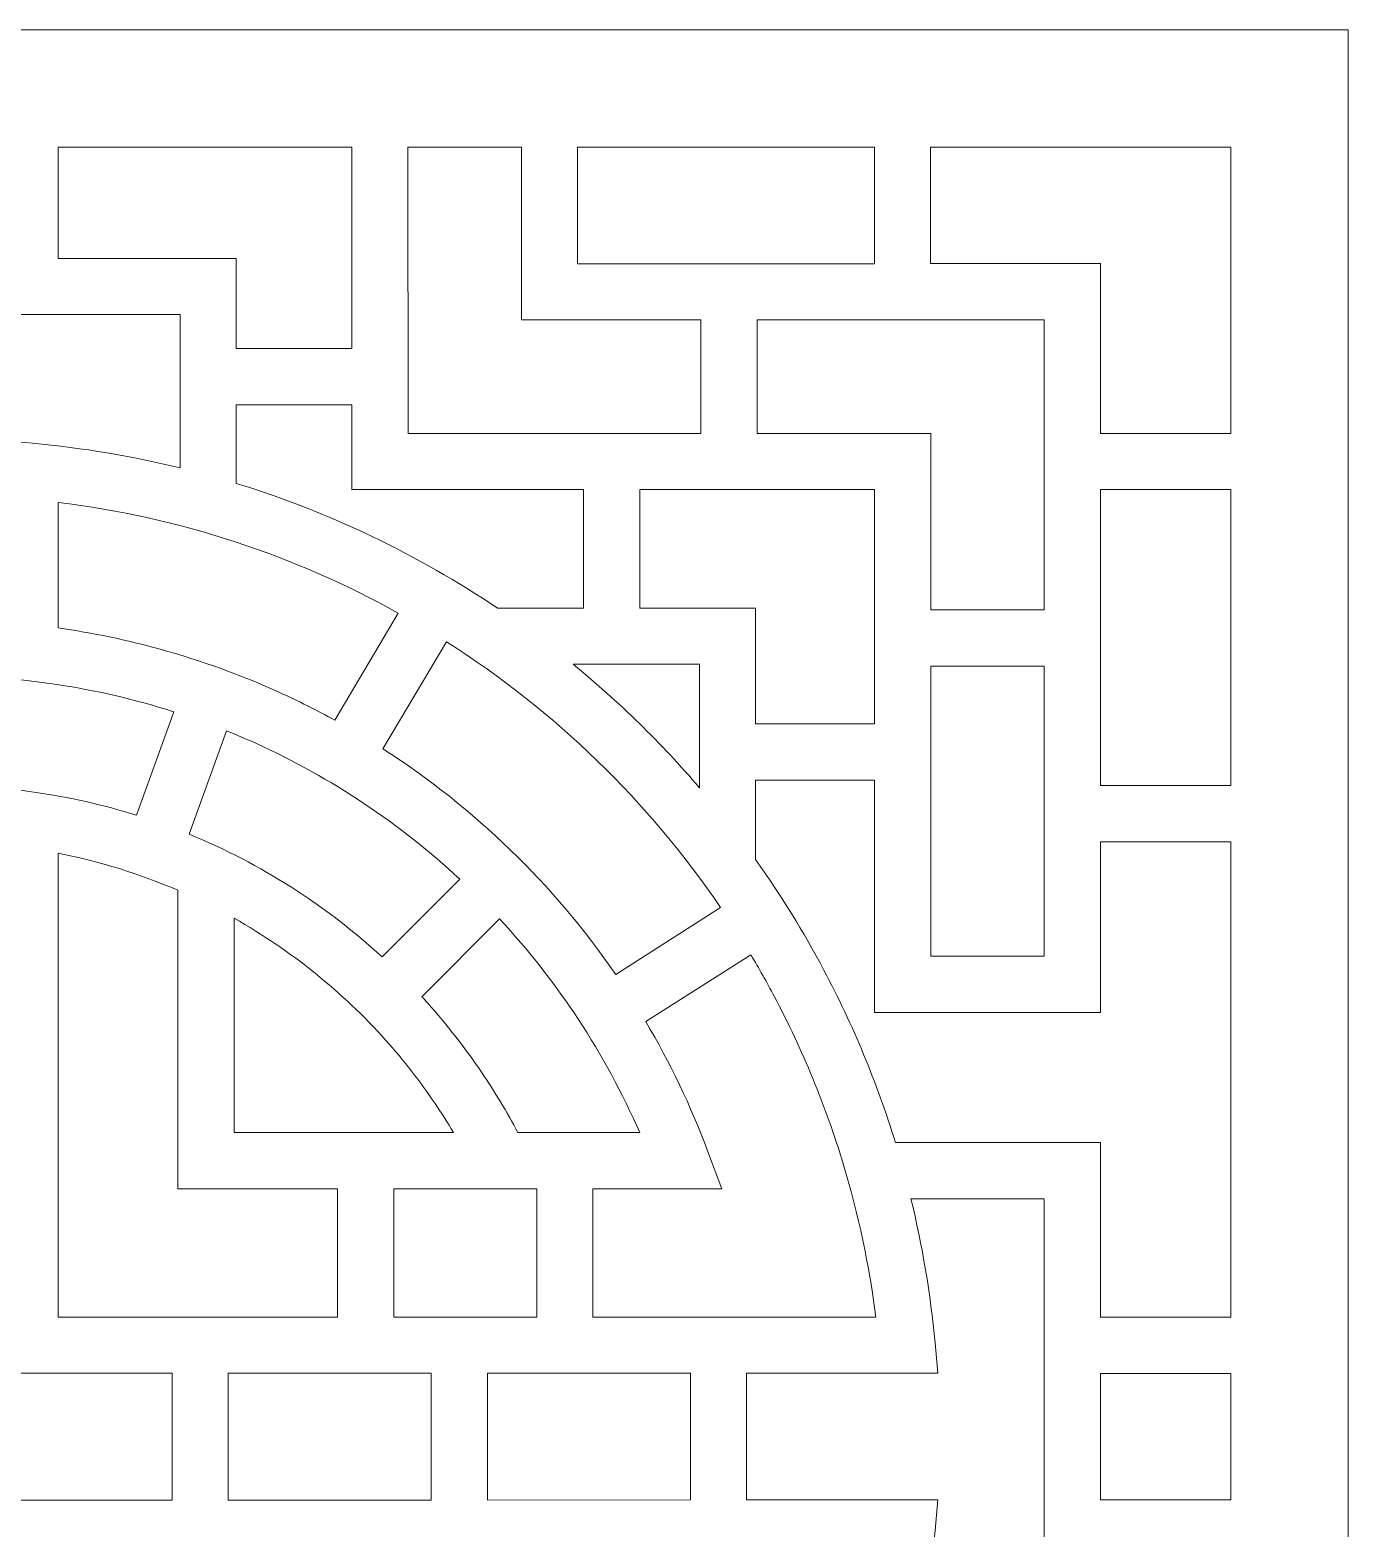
# Model space of a CAD drawing. Header units: centimetres. Extents: x -27.5 to -14.8, y 3.4 to 9.5.
# Drawn here: x -17.688 to -14.834, y 6.257 to 9.5 of the extents above; entities that cross this region are included whole.
import ezdxf

# ---------------------------------------------------------------- set-up
doc = ezdxf.new("R2010")
doc.units = ezdxf.units.CM
doc.header["$MEASUREMENT"] = 0
doc.layers.add('layer 1', color=7, linetype='Continuous')

msp = doc.modelspace()

# ---------------------------------------------------------------- linework, layer by layer
at = {"layer": 'layer 1', "color": 7, "lineweight": 9}
for points, knots in [([(-20.92386, 9.5), (-20.92386, 9.5), (-14.83437, 9.5), (-14.83437, 9.5), (-14.83437, 9.5), (-14.83437, 9.5), (-14.83437, 3.41051), (-14.83437, 3.41051), (-14.83437, 3.41051), (-14.83437, 3.41051), (-20.92386, 3.41051), (-20.92386, 3.41051), (-20.92386, 3.41051), (-20.92386, 3.41051), (-20.92386, 9.5), (-20.92386, 9.5)], [0, 0, 0, 0, 0.2, 0.2, 0.2, 0.2, 0.4, 0.4, 0.4, 0.4, 0.6, 0.6, 0.6, 0.6, 1, 1, 1, 1]), ([(-17.62719, 9.24627), (-17.62719, 9.24627), (-17.62719, 9.00568), (-17.62719, 9.00568), (-17.62719, 9.00568), (-17.62719, 9.00568), (-17.3021, 9.00568), (-17.3021, 9.00568), (-17.3021, 9.00568), (-17.3021, 9.00568), (-17.24144, 9.00568), (-17.24144, 9.00568), (-17.24144, 9.00568), (-17.24144, 9.00568), (-17.24144, 8.94478), (-17.24144, 8.94478), (-17.24144, 8.94478), (-17.24144, 8.94478), (-17.24144, 8.81064), (-17.24144, 8.81064), (-17.24144, 8.81064), (-17.24144, 8.81064), (-16.99138, 8.81064), (-16.99138, 8.81064), (-16.99138, 8.81064), (-16.99138, 8.81064), (-16.99138, 8.93348), (-16.99138, 8.93348), (-16.99138, 8.93348), (-16.99138, 8.93348), (-16.99114, 8.93348), (-16.99114, 8.93348), (-16.99114, 8.93348), (-16.99114, 8.93348), (-16.99114, 9.24627), (-16.99114, 9.24627), (-16.99114, 9.24627), (-16.99114, 9.24627), (-17.62719, 9.24627), (-17.62719, 9.24627)], [0, 0, 0, 0, 0.0909091, 0.0909091, 0.0909091, 0.0909091, 0.1818182, 0.1818182, 0.1818182, 0.1818182, 0.2727273, 0.2727273, 0.2727273, 0.2727273, 0.3636364, 0.3636364, 0.3636364, 0.3636364, 0.4545455, 0.4545455, 0.4545455, 0.4545455, 0.5454545, 0.5454545, 0.5454545, 0.5454545, 0.6363636, 0.6363636, 0.6363636, 0.6363636, 0.7272727, 0.7272727, 0.7272727, 0.7272727, 0.8181818, 0.8181818, 0.8181818, 0.8181818, 1, 1, 1, 1]), ([(-16.86982, 9.24627), (-16.86982, 9.24627), (-16.86982, 8.93348), (-16.86982, 8.93348), (-16.86982, 8.93348), (-16.86982, 8.93348), (-16.86959, 8.93348), (-16.86959, 8.93348), (-16.86959, 8.93348), (-16.86959, 8.93348), (-16.86959, 8.62689), (-16.86959, 8.62689), (-16.86959, 8.62689), (-16.86959, 8.62689), (-16.56299, 8.62689), (-16.56299, 8.62689), (-16.56299, 8.62689), (-16.56299, 8.62689), (-16.56299, 8.62665), (-16.56299, 8.62665), (-16.56299, 8.62665), (-16.56299, 8.62665), (-16.23541, 8.62665), (-16.23541, 8.62665), (-16.23541, 8.62665), (-16.23541, 8.62665), (-16.23541, 8.87283), (-16.23541, 8.87283), (-16.23541, 8.87283), (-16.23541, 8.87283), (-16.56299, 8.87283), (-16.56299, 8.87283), (-16.56299, 8.87283), (-16.56299, 8.87283), (-16.62365, 8.87283), (-16.62365, 8.87283), (-16.62365, 8.87283), (-16.62365, 8.87283), (-16.62365, 8.93348), (-16.62365, 8.93348), (-16.62365, 8.93348), (-16.62365, 8.93348), (-16.62365, 9.24627), (-16.62365, 9.24627), (-16.62365, 9.24627), (-16.62365, 9.24627), (-16.86982, 9.24627), (-16.86982, 9.24627)], [0, 0, 0, 0, 0.0769231, 0.0769231, 0.0769231, 0.0769231, 0.1538462, 0.1538462, 0.1538462, 0.1538462, 0.2307692, 0.2307692, 0.2307692, 0.2307692, 0.3076923, 0.3076923, 0.3076923, 0.3076923, 0.3846154, 0.3846154, 0.3846154, 0.3846154, 0.4615385, 0.4615385, 0.4615385, 0.4615385, 0.5384615, 0.5384615, 0.5384615, 0.5384615, 0.6153846, 0.6153846, 0.6153846, 0.6153846, 0.6923077, 0.6923077, 0.6923077, 0.6923077, 0.7692308, 0.7692308, 0.7692308, 0.7692308, 0.8461538, 0.8461538, 0.8461538, 0.8461538, 1, 1, 1, 1]), ([(-16.50233, 9.24627), (-16.50233, 9.24627), (-16.50233, 8.99414), (-16.50233, 8.99414), (-16.50233, 8.99414), (-16.50233, 8.99414), (-15.85974, 8.99414), (-15.85974, 8.99414), (-15.85974, 8.99414), (-15.85974, 8.99414), (-15.85974, 8.99438), (-15.85974, 8.99438), (-15.85974, 8.99438), (-15.85974, 8.99438), (-15.8595, 8.99438), (-15.8595, 8.99438), (-15.8595, 8.99438), (-15.8595, 8.99438), (-15.8595, 9.24627), (-15.8595, 9.24627), (-15.8595, 9.24627), (-15.8595, 9.24627), (-16.50233, 9.24627), (-16.50233, 9.24627)], [0, 0, 0, 0, 0.1428571, 0.1428571, 0.1428571, 0.1428571, 0.2857143, 0.2857143, 0.2857143, 0.2857143, 0.4285714, 0.4285714, 0.4285714, 0.4285714, 0.5714286, 0.5714286, 0.5714286, 0.5714286, 0.7142857, 0.7142857, 0.7142857, 0.7142857, 1, 1, 1, 1]), ([(-15.73819, 9.24627), (-15.73819, 9.24627), (-15.73819, 8.99438), (-15.73819, 8.99438), (-15.73819, 8.99438), (-15.73819, 8.99438), (-15.43136, 8.99438), (-15.43136, 8.99438), (-15.43136, 8.99438), (-15.43136, 8.99438), (-15.37046, 8.99438), (-15.37046, 8.99438), (-15.37046, 8.99438), (-15.37046, 8.99438), (-15.37046, 8.93348), (-15.37046, 8.93348), (-15.37046, 8.93348), (-15.37046, 8.93348), (-15.37046, 8.62689), (-15.37046, 8.62689), (-15.37046, 8.62689), (-15.37046, 8.62689), (-15.0881, 8.62689), (-15.0881, 8.62689), (-15.0881, 8.62689), (-15.0881, 8.62689), (-15.0881, 9.24627), (-15.0881, 9.24627), (-15.0881, 9.24627), (-15.0881, 9.24627), (-15.73819, 9.24627), (-15.73819, 9.24627)], [0, 0, 0, 0, 0.1111111, 0.1111111, 0.1111111, 0.1111111, 0.2222222, 0.2222222, 0.2222222, 0.2222222, 0.3333333, 0.3333333, 0.3333333, 0.3333333, 0.4444444, 0.4444444, 0.4444444, 0.4444444, 0.5555556, 0.5555556, 0.5555556, 0.5555556, 0.6666667, 0.6666667, 0.6666667, 0.6666667, 0.7777778, 0.7777778, 0.7777778, 0.7777778, 1, 1, 1, 1]), ([(-17.36275, 8.55202), (-17.36275, 8.55202), (-17.36275, 8.88389), (-17.36275, 8.88389), (-17.36275, 8.88389), (-17.36275, 8.88389), (-18.39547, 8.88389), (-18.39547, 8.88389), (-18.39547, 8.88389), (-18.39547, 8.88389), (-18.39547, 8.55202), (-18.39547, 8.55202), (-18.39547, 8.55202), (-18.29152, 8.57747), (-18.18463, 8.59547), (-18.07538, 8.60527), (-18.07538, 8.60527), (-18.07538, 8.60527), (-18.00925, 8.6112), (-18.00925, 8.6112), (-18.00925, 8.6112), (-18.00925, 8.6112), (-18.00925, 8.54485), (-18.00925, 8.54485), (-18.00925, 8.54485), (-18.00925, 8.54485), (-18.00925, 8.15213), (-18.00925, 8.15213), (-18.00925, 8.15213), (-18.00925, 8.15213), (-18.00925, 8.09774), (-18.00925, 8.09774), (-18.00925, 8.09774), (-18.00925, 8.09774), (-18.06348, 8.09171), (-18.06348, 8.09171), (-18.06348, 8.09171), (-18.06348, 8.09171), (-18.06354, 8.09171), (-18.06354, 8.09171), (-18.06354, 8.09171), (-18.15151, 8.08197), (-18.2371, 8.06542), (-18.31977, 8.04258), (-18.31977, 8.04258), (-18.34059, 8.03683), (-18.36127, 8.03067), (-18.3818, 8.0241), (-18.3818, 8.0241), (-18.3818, 8.0241), (-18.30106, 7.80023), (-18.30106, 7.80023), (-18.30106, 7.80023), (-18.22917, 7.82271), (-18.15481, 7.8396), (-18.07847, 7.85035), (-18.07847, 7.85035), (-18.07847, 7.85035), (-18.00925, 7.86011), (-18.00925, 7.86011), (-18.00925, 7.86011), (-18.00925, 7.86011), (-18.00925, 7.79017), (-18.00925, 7.79017), (-18.00925, 7.79017), (-18.00925, 7.79017), (-18.00925, 7.48234), (-18.00925, 7.48234), (-18.00925, 7.48234), (-18.00925, 7.48234), (-17.74898, 7.48234), (-17.74898, 7.48234), (-17.74898, 7.48234), (-17.74898, 7.48234), (-17.74898, 7.79017), (-17.74898, 7.79017), (-17.74898, 7.79017), (-17.74898, 7.79017), (-17.74898, 7.86011), (-17.74898, 7.86011), (-17.74898, 7.86011), (-17.74898, 7.86011), (-17.67976, 7.85035), (-17.67976, 7.85035), (-17.67976, 7.85035), (-17.60342, 7.8396), (-17.52906, 7.82271), (-17.45717, 7.80023), (-17.45717, 7.80023), (-17.45717, 7.80023), (-17.37643, 8.02411), (-17.37643, 8.02411), (-17.37643, 8.02411), (-17.39696, 8.03067), (-17.41764, 8.03683), (-17.43846, 8.04258), (-17.43846, 8.04258), (-17.52112, 8.06542), (-17.60671, 8.08197), (-17.69469, 8.09171), (-17.69469, 8.09171), (-17.69469, 8.09171), (-17.69474, 8.09171), (-17.69474, 8.09171), (-17.69474, 8.09171), (-17.69474, 8.09171), (-17.74898, 8.09774), (-17.74898, 8.09774), (-17.74898, 8.09774), (-17.74898, 8.09774), (-17.74898, 8.15213), (-17.74898, 8.15213), (-17.74898, 8.15213), (-17.74898, 8.15213), (-17.74898, 8.54485), (-17.74898, 8.54485), (-17.74898, 8.54485), (-17.74898, 8.54485), (-17.74898, 8.6112), (-17.74898, 8.6112), (-17.74898, 8.6112), (-17.74898, 8.6112), (-17.68285, 8.60527), (-17.68285, 8.60527), (-17.68285, 8.60527), (-17.5736, 8.59547), (-17.46671, 8.57748), (-17.36275, 8.55202)], [0, 0, 0, 0, 0.030303, 0.030303, 0.030303, 0.030303, 0.0606061, 0.0606061, 0.0606061, 0.0606061, 0.0909091, 0.0909091, 0.0909091, 0.0909091, 0.1212121, 0.1212121, 0.1212121, 0.1212121, 0.1515152, 0.1515152, 0.1515152, 0.1515152, 0.1818182, 0.1818182, 0.1818182, 0.1818182, 0.2121212, 0.2121212, 0.2121212, 0.2121212, 0.2424242, 0.2424242, 0.2424242, 0.2424242, 0.2727273, 0.2727273, 0.2727273, 0.2727273, 0.3030303, 0.3030303, 0.3030303, 0.3030303, 0.3333333, 0.3333333, 0.3333333, 0.3333333, 0.3636364, 0.3636364, 0.3636364, 0.3636364, 0.3939394, 0.3939394, 0.3939394, 0.3939394, 0.4242424, 0.4242424, 0.4242424, 0.4242424, 0.4545455, 0.4545455, 0.4545455, 0.4545455, 0.4848485, 0.4848485, 0.4848485, 0.4848485, 0.5151515, 0.5151515, 0.5151515, 0.5151515, 0.5454545, 0.5454545, 0.5454545, 0.5454545, 0.5757576, 0.5757576, 0.5757576, 0.5757576, 0.6060606, 0.6060606, 0.6060606, 0.6060606, 0.6363636, 0.6363636, 0.6363636, 0.6363636, 0.6666667, 0.6666667, 0.6666667, 0.6666667, 0.6969697, 0.6969697, 0.6969697, 0.6969697, 0.7272727, 0.7272727, 0.7272727, 0.7272727, 0.7575758, 0.7575758, 0.7575758, 0.7575758, 0.7878788, 0.7878788, 0.7878788, 0.7878788, 0.8181818, 0.8181818, 0.8181818, 0.8181818, 0.8484848, 0.8484848, 0.8484848, 0.8484848, 0.8787879, 0.8787879, 0.8787879, 0.8787879, 0.9090909, 0.9090909, 0.9090909, 0.9090909, 0.9393939, 0.9393939, 0.9393939, 0.9393939, 1, 1, 1, 1]), ([(-15.73795, 8.24482), (-15.73795, 8.24482), (-15.49225, 8.24482), (-15.49225, 8.24482), (-15.49225, 8.24482), (-15.49225, 8.24482), (-15.49225, 8.566), (-15.49225, 8.566), (-15.49225, 8.566), (-15.49225, 8.566), (-15.49225, 8.87259), (-15.49225, 8.87259), (-15.49225, 8.87259), (-15.49225, 8.87259), (-15.79885, 8.87259), (-15.79885, 8.87259), (-15.79885, 8.87259), (-15.79885, 8.87259), (-15.79885, 8.87282), (-15.79885, 8.87282), (-15.79885, 8.87282), (-15.79885, 8.87282), (-16.11362, 8.87283), (-16.11362, 8.87283), (-16.11362, 8.87283), (-16.11362, 8.87283), (-16.11362, 8.62666), (-16.11362, 8.62666), (-16.11362, 8.62666), (-16.11362, 8.62666), (-15.79885, 8.62666), (-15.79885, 8.62666), (-15.79885, 8.62666), (-15.79885, 8.62666), (-15.73795, 8.62666), (-15.73795, 8.62666), (-15.73795, 8.62666), (-15.73795, 8.62666), (-15.73795, 8.566), (-15.73795, 8.566), (-15.73795, 8.566), (-15.73795, 8.566), (-15.73795, 8.24482), (-15.73795, 8.24482)], [0, 0, 0, 0, 0.0833333, 0.0833333, 0.0833333, 0.0833333, 0.1666667, 0.1666667, 0.1666667, 0.1666667, 0.25, 0.25, 0.25, 0.25, 0.3333333, 0.3333333, 0.3333333, 0.3333333, 0.4166667, 0.4166667, 0.4166667, 0.4166667, 0.5, 0.5, 0.5, 0.5, 0.5833333, 0.5833333, 0.5833333, 0.5833333, 0.6666667, 0.6666667, 0.6666667, 0.6666667, 0.75, 0.75, 0.75, 0.75, 0.8333333, 0.8333333, 0.8333333, 0.8333333, 1, 1, 1, 1]), ([(-17.24144, 8.68885), (-17.24144, 8.68885), (-17.24144, 8.51855), (-17.24144, 8.51855), (-17.24144, 8.51855), (-17.03844, 8.456), (-16.84822, 8.36433), (-16.67565, 8.24842), (-16.67565, 8.24842), (-16.67565, 8.24842), (-16.48942, 8.24842), (-16.48942, 8.24842), (-16.48942, 8.24842), (-16.48942, 8.24842), (-16.48942, 8.50534), (-16.48942, 8.50534), (-16.48942, 8.50534), (-16.48942, 8.50534), (-16.56299, 8.50534), (-16.56299, 8.50534), (-16.56299, 8.50534), (-16.56299, 8.50534), (-16.56299, 8.5051), (-16.56299, 8.5051), (-16.56299, 8.5051), (-16.56299, 8.5051), (-16.93048, 8.5051), (-16.93048, 8.5051), (-16.93048, 8.5051), (-16.93048, 8.5051), (-16.93048, 8.5051), (-16.93048, 8.5051), (-16.93048, 8.5051), (-16.93048, 8.5051), (-16.99138, 8.5051), (-16.99138, 8.5051), (-16.99138, 8.5051), (-16.99138, 8.5051), (-16.99138, 8.56599), (-16.99138, 8.56599), (-16.99138, 8.56599), (-16.99138, 8.56599), (-16.99138, 8.68885), (-16.99138, 8.68885), (-16.99138, 8.68885), (-16.99138, 8.68885), (-17.24144, 8.68885), (-17.24144, 8.68885)], [0, 0, 0, 0, 0.0769231, 0.0769231, 0.0769231, 0.0769231, 0.1538462, 0.1538462, 0.1538462, 0.1538462, 0.2307692, 0.2307692, 0.2307692, 0.2307692, 0.3076923, 0.3076923, 0.3076923, 0.3076923, 0.3846154, 0.3846154, 0.3846154, 0.3846154, 0.4615385, 0.4615385, 0.4615385, 0.4615385, 0.5384615, 0.5384615, 0.5384615, 0.5384615, 0.6153846, 0.6153846, 0.6153846, 0.6153846, 0.6923077, 0.6923077, 0.6923077, 0.6923077, 0.7692308, 0.7692308, 0.7692308, 0.7692308, 0.8461538, 0.8461538, 0.8461538, 0.8461538, 1, 1, 1, 1]), ([(-15.85974, 8.50534), (-15.85974, 8.50534), (-16.36763, 8.50534), (-16.36763, 8.50534), (-16.36763, 8.50534), (-16.36763, 8.50534), (-16.36763, 8.24842), (-16.36763, 8.24842), (-16.36763, 8.24842), (-16.36763, 8.24842), (-16.17767, 8.24842), (-16.17767, 8.24842), (-16.17767, 8.24842), (-16.17767, 8.24842), (-16.11701, 8.24842), (-16.11701, 8.24842), (-16.11701, 8.24842), (-16.11701, 8.24842), (-16.11701, 8.18776), (-16.11701, 8.18776), (-16.11701, 8.18776), (-16.11701, 8.18776), (-16.11701, 7.9978), (-16.11701, 7.9978), (-16.11701, 7.9978), (-16.11701, 7.9978), (-15.85974, 7.9978), (-15.85974, 7.9978), (-15.85974, 7.9978), (-15.85974, 7.9978), (-15.85974, 8.50534), (-15.85974, 8.50534)], [0, 0, 0, 0, 0.1111111, 0.1111111, 0.1111111, 0.1111111, 0.2222222, 0.2222222, 0.2222222, 0.2222222, 0.3333333, 0.3333333, 0.3333333, 0.3333333, 0.4444444, 0.4444444, 0.4444444, 0.4444444, 0.5555556, 0.5555556, 0.5555556, 0.5555556, 0.6666667, 0.6666667, 0.6666667, 0.6666667, 0.7777778, 0.7777778, 0.7777778, 0.7777778, 1, 1, 1, 1]), ([(-15.0881, 8.50511), (-15.0881, 8.50511), (-15.37046, 8.50511), (-15.37046, 8.50511), (-15.37046, 8.50511), (-15.37046, 8.50511), (-15.37046, 7.86468), (-15.37046, 7.86468), (-15.37046, 7.86468), (-15.37046, 7.86468), (-15.0881, 7.86468), (-15.0881, 7.86468), (-15.0881, 7.86468), (-15.0881, 7.86468), (-15.0881, 8.50511), (-15.0881, 8.50511)], [0, 0, 0, 0, 0.2, 0.2, 0.2, 0.2, 0.4, 0.4, 0.4, 0.4, 0.6, 0.6, 0.6, 0.6, 1, 1, 1, 1]), ([(-16.89082, 8.23798), (-17.11394, 8.36182), (-17.36273, 8.44499), (-17.62719, 8.47741), (-17.62719, 8.47741), (-17.62719, 8.47741), (-17.62719, 8.2057), (-17.62719, 8.2057), (-17.62719, 8.2057), (-17.55206, 8.19501), (-17.47826, 8.17955), (-17.40611, 8.15961), (-17.40611, 8.15961), (-17.31665, 8.13491), (-17.23039, 8.10353), (-17.14791, 8.06609), (-17.14791, 8.06609), (-17.1072, 8.04761), (-17.06732, 8.02762), (-17.02833, 8.00621), (-17.02833, 8.00621), (-17.02833, 8.00621), (-16.89082, 8.23798), (-16.89082, 8.23798)], [0, 0, 0, 0, 0.1428571, 0.1428571, 0.1428571, 0.1428571, 0.2857143, 0.2857143, 0.2857143, 0.2857143, 0.4285714, 0.4285714, 0.4285714, 0.4285714, 0.5714286, 0.5714286, 0.5714286, 0.5714286, 0.7142857, 0.7142857, 0.7142857, 0.7142857, 1, 1, 1, 1]), ([(-16.19267, 7.60051), (-16.34916, 7.83034), (-16.55143, 8.02648), (-16.78632, 8.17585), (-16.78632, 8.17585), (-16.78632, 8.17585), (-16.92385, 7.94405), (-16.92385, 7.94405), (-16.92385, 7.94405), (-16.72515, 7.81642), (-16.55365, 7.6501), (-16.41999, 7.45571), (-16.41999, 7.45571), (-16.41999, 7.45571), (-16.19267, 7.60051), (-16.19267, 7.60051)], [0, 0, 0, 0, 0.2, 0.2, 0.2, 0.2, 0.4, 0.4, 0.4, 0.4, 0.6, 0.6, 0.6, 0.6, 1, 1, 1, 1]), ([(-16.23833, 8.12711), (-16.23833, 8.12711), (-16.51213, 8.1271), (-16.51213, 8.1271), (-16.51213, 8.1271), (-16.41315, 8.04617), (-16.32151, 7.9566), (-16.23833, 7.85957), (-16.23833, 7.85957), (-16.23833, 7.85957), (-16.23833, 8.12711), (-16.23833, 8.12711)], [0, 0, 0, 0, 0.25, 0.25, 0.25, 0.25, 0.5, 0.5, 0.5, 0.5, 1, 1, 1, 1]), ([(-15.49225, 8.12303), (-15.49225, 8.12303), (-15.73795, 8.12303), (-15.73795, 8.12303), (-15.73795, 8.12303), (-15.73795, 8.12303), (-15.73795, 7.49526), (-15.73795, 7.49526), (-15.73795, 7.49526), (-15.73795, 7.49526), (-15.49225, 7.49526), (-15.49225, 7.49526), (-15.49225, 7.49526), (-15.49225, 7.49526), (-15.49225, 8.12303), (-15.49225, 8.12303)], [0, 0, 0, 0, 0.2, 0.2, 0.2, 0.2, 0.4, 0.4, 0.4, 0.4, 0.6, 0.6, 0.6, 0.6, 1, 1, 1, 1]), ([(-17.34308, 7.75906), (-17.18816, 7.69542), (-17.04708, 7.60498), (-16.92561, 7.49351), (-16.92561, 7.49351), (-16.92561, 7.49351), (-16.75735, 7.66177), (-16.75735, 7.66177), (-16.75735, 7.66177), (-16.8866, 7.78182), (-17.03516, 7.88137), (-17.19786, 7.95524), (-17.19786, 7.95524), (-17.21916, 7.96491), (-17.24066, 7.97413), (-17.26236, 7.98289), (-17.26236, 7.98289), (-17.26236, 7.98289), (-17.34308, 7.75906), (-17.34308, 7.75906)], [0, 0, 0, 0, 0.1666667, 0.1666667, 0.1666667, 0.1666667, 0.3333333, 0.3333333, 0.3333333, 0.3333333, 0.5, 0.5, 0.5, 0.5, 0.6666667, 0.6666667, 0.6666667, 0.6666667, 1, 1, 1, 1]), ([(-15.0881, 7.74289), (-15.0881, 7.74289), (-15.37046, 7.74289), (-15.37046, 7.74289), (-15.37046, 7.74289), (-15.37046, 7.74289), (-15.37046, 7.43436), (-15.37046, 7.43436), (-15.37046, 7.43436), (-15.37046, 7.43436), (-15.37046, 7.37347), (-15.37046, 7.37347), (-15.37046, 7.37347), (-15.37046, 7.37347), (-15.43136, 7.37347), (-15.43136, 7.37347), (-15.43136, 7.37347), (-15.43136, 7.37347), (-15.79885, 7.37347), (-15.79885, 7.37347), (-15.79885, 7.37347), (-15.79885, 7.37347), (-15.85974, 7.37347), (-15.85974, 7.37347), (-15.85974, 7.37347), (-15.85974, 7.37347), (-15.85974, 7.43436), (-15.85974, 7.43436), (-15.85974, 7.43436), (-15.85974, 7.43436), (-15.85974, 7.87601), (-15.85974, 7.87601), (-15.85974, 7.87601), (-15.85974, 7.87601), (-16.11701, 7.87601), (-16.11701, 7.87601), (-16.11701, 7.87601), (-16.11701, 7.87601), (-16.11702, 7.70437), (-16.11702, 7.70437), (-16.11702, 7.70437), (-16.06278, 7.62807), (-16.01332, 7.54814), (-15.9692, 7.46494), (-15.9692, 7.46494), (-15.90641, 7.34653), (-15.85432, 7.22165), (-15.81423, 7.09157), (-15.81423, 7.09157), (-15.81423, 7.09157), (-15.43136, 7.09157), (-15.43136, 7.09157), (-15.43136, 7.09157), (-15.43136, 7.09157), (-15.37046, 7.09157), (-15.37046, 7.09157), (-15.37046, 7.09157), (-15.37046, 7.09157), (-15.37046, 7.03092), (-15.37046, 7.03092), (-15.37046, 7.03092), (-15.37046, 7.03092), (-15.37046, 6.71383), (-15.37046, 6.71383), (-15.37046, 6.71383), (-15.37046, 6.71383), (-15.0881, 6.71383), (-15.0881, 6.71383), (-15.0881, 6.71383), (-15.0881, 6.71383), (-15.0881, 7.74289), (-15.0881, 7.74289)], [0, 0, 0, 0, 0.0526316, 0.0526316, 0.0526316, 0.0526316, 0.1052632, 0.1052632, 0.1052632, 0.1052632, 0.1578947, 0.1578947, 0.1578947, 0.1578947, 0.2105263, 0.2105263, 0.2105263, 0.2105263, 0.2631579, 0.2631579, 0.2631579, 0.2631579, 0.3157895, 0.3157895, 0.3157895, 0.3157895, 0.3684211, 0.3684211, 0.3684211, 0.3684211, 0.4210526, 0.4210526, 0.4210526, 0.4210526, 0.4736842, 0.4736842, 0.4736842, 0.4736842, 0.5263158, 0.5263158, 0.5263158, 0.5263158, 0.5789474, 0.5789474, 0.5789474, 0.5789474, 0.6315789, 0.6315789, 0.6315789, 0.6315789, 0.6842105, 0.6842105, 0.6842105, 0.6842105, 0.7368421, 0.7368421, 0.7368421, 0.7368421, 0.7894737, 0.7894737, 0.7894737, 0.7894737, 0.8421053, 0.8421053, 0.8421053, 0.8421053, 0.8947368, 0.8947368, 0.8947368, 0.8947368, 1, 1, 1, 1]), ([(-17.02218, 6.71388), (-17.02218, 6.71388), (-17.02218, 6.99164), (-17.02218, 6.99164), (-17.02218, 6.99164), (-17.02218, 6.99164), (-17.30689, 6.99164), (-17.30689, 6.99164), (-17.30689, 6.99164), (-17.30689, 6.99164), (-17.36778, 6.99164), (-17.36778, 6.99164), (-17.36778, 6.99164), (-17.36778, 6.99164), (-17.36778, 7.05254), (-17.36778, 7.05254), (-17.36778, 7.05254), (-17.36778, 7.05254), (-17.36778, 7.63773), (-17.36778, 7.63773), (-17.36778, 7.63773), (-17.45016, 7.67329), (-17.53698, 7.7005), (-17.62719, 7.71829), (-17.62719, 7.71829), (-17.62719, 7.71829), (-17.62719, 6.71402), (-17.62719, 6.71402), (-17.62719, 6.71402), (-17.62719, 6.71402), (-17.02218, 6.71388), (-17.02218, 6.71388)], [0, 0, 0, 0, 0.1111111, 0.1111111, 0.1111111, 0.1111111, 0.2222222, 0.2222222, 0.2222222, 0.2222222, 0.3333333, 0.3333333, 0.3333333, 0.3333333, 0.4444444, 0.4444444, 0.4444444, 0.4444444, 0.5555556, 0.5555556, 0.5555556, 0.5555556, 0.6666667, 0.6666667, 0.6666667, 0.6666667, 0.7777778, 0.7777778, 0.7777778, 0.7777778, 1, 1, 1, 1]), ([(-16.77104, 7.11343), (-16.78376, 7.13482), (-16.79703, 7.15571), (-16.81084, 7.1761), (-16.81084, 7.1761), (-16.84328, 7.22401), (-16.87891, 7.26966), (-16.91741, 7.31274), (-16.91741, 7.31274), (-17.01137, 7.41789), (-17.12234, 7.50749), (-17.24599, 7.57726), (-17.24599, 7.57726), (-17.24599, 7.57726), (-17.24599, 7.11343), (-17.24599, 7.11343), (-17.24599, 7.11343), (-17.24599, 7.11343), (-16.77104, 7.11343), (-16.77104, 7.11343)], [0, 0, 0, 0, 0.1666667, 0.1666667, 0.1666667, 0.1666667, 0.3333333, 0.3333333, 0.3333333, 0.3333333, 0.5, 0.5, 0.5, 0.5, 0.6666667, 0.6666667, 0.6666667, 0.6666667, 1, 1, 1, 1]), ([(-16.71046, 7.24413), (-16.68182, 7.20183), (-16.65554, 7.15821), (-16.63179, 7.11343), (-16.63179, 7.11343), (-16.63179, 7.11343), (-16.36797, 7.11343), (-16.36797, 7.11343), (-16.36797, 7.11343), (-16.44274, 7.28464), (-16.5458, 7.44068), (-16.67124, 7.57567), (-16.67124, 7.57567), (-16.67124, 7.57567), (-16.83951, 7.4074), (-16.83951, 7.4074), (-16.83951, 7.4074), (-16.83532, 7.40283), (-16.83115, 7.39824), (-16.82702, 7.39362), (-16.82702, 7.39362), (-16.78497, 7.34657), (-16.74601, 7.29663), (-16.71046, 7.24413)], [0, 0, 0, 0, 0.1428571, 0.1428571, 0.1428571, 0.1428571, 0.2857143, 0.2857143, 0.2857143, 0.2857143, 0.4285714, 0.4285714, 0.4285714, 0.4285714, 0.5714286, 0.5714286, 0.5714286, 0.5714286, 0.7142857, 0.7142857, 0.7142857, 0.7142857, 1, 1, 1, 1]), ([(-16.46912, 6.99164), (-16.46912, 6.99164), (-16.46912, 6.71375), (-16.46912, 6.71375), (-16.46912, 6.71375), (-16.46912, 6.71375), (-15.85658, 6.71361), (-15.85658, 6.71361), (-15.85658, 6.71361), (-15.87089, 6.82637), (-15.89455, 6.93666), (-15.92678, 7.04366), (-15.92678, 7.04366), (-15.96511, 7.17096), (-16.01554, 7.29296), (-16.07672, 7.40832), (-16.07672, 7.40832), (-16.09287, 7.43878), (-16.10981, 7.46875), (-16.12743, 7.49827), (-16.12743, 7.49827), (-16.12743, 7.49827), (-16.35473, 7.35348), (-16.35473, 7.35348), (-16.35473, 7.35348), (-16.30237, 7.26489), (-16.2575, 7.17135), (-16.22102, 7.07371), (-16.22102, 7.07371), (-16.22102, 7.07371), (-16.19035, 6.99164), (-16.19035, 6.99164), (-16.19035, 6.99164), (-16.19035, 6.99164), (-16.27787, 6.99164), (-16.27787, 6.99164), (-16.27787, 6.99164), (-16.27787, 6.99164), (-16.46912, 6.99164), (-16.46912, 6.99164)], [0, 0, 0, 0, 0.0909091, 0.0909091, 0.0909091, 0.0909091, 0.1818182, 0.1818182, 0.1818182, 0.1818182, 0.2727273, 0.2727273, 0.2727273, 0.2727273, 0.3636364, 0.3636364, 0.3636364, 0.3636364, 0.4545455, 0.4545455, 0.4545455, 0.4545455, 0.5454545, 0.5454545, 0.5454545, 0.5454545, 0.6363636, 0.6363636, 0.6363636, 0.6363636, 0.7272727, 0.7272727, 0.7272727, 0.7272727, 0.8181818, 0.8181818, 0.8181818, 0.8181818, 1, 1, 1, 1]), ([(-17.38042, 6.31786), (-17.38042, 6.31786), (-17.38042, 6.59265), (-17.38042, 6.59265), (-17.38042, 6.59265), (-17.38042, 6.59265), (-17.68808, 6.59272), (-17.68808, 6.59272), (-17.68808, 6.59272), (-17.68808, 6.59272), (-17.74898, 6.59273), (-17.74898, 6.59273), (-17.74898, 6.59273), (-17.74898, 6.59273), (-17.74898, 6.65338), (-17.74898, 6.65338), (-17.74898, 6.65338), (-17.74898, 6.65338), (-17.74898, 7.00227), (-17.74898, 7.00227), (-17.74898, 7.00227), (-17.74898, 7.00227), (-18.00925, 7.00227), (-18.00925, 7.00227), (-18.00925, 7.00227), (-18.00925, 7.00227), (-18.00925, 6.65338), (-18.00925, 6.65338), (-18.00925, 6.65338), (-18.00925, 6.65338), (-18.00925, 6.59273), (-18.00925, 6.59273), (-18.00925, 6.59273), (-18.00925, 6.59273), (-18.07015, 6.59272), (-18.07015, 6.59272), (-18.07015, 6.59272), (-18.07015, 6.59272), (-18.37781, 6.59265), (-18.37781, 6.59265), (-18.37781, 6.59265), (-18.37781, 6.59265), (-18.37781, 6.31786), (-18.37781, 6.31786), (-18.37781, 6.31786), (-18.37781, 6.31786), (-18.07015, 6.31779), (-18.07015, 6.31779), (-18.07015, 6.31779), (-18.07015, 6.31779), (-18.00925, 6.31778), (-18.00925, 6.31778), (-18.00925, 6.31778), (-18.00925, 6.31778), (-18.00925, 6.25713), (-18.00925, 6.25713), (-18.00925, 6.25713), (-18.00925, 6.25713), (-18.00925, 5.90824), (-18.00925, 5.90824), (-18.00925, 5.90824), (-18.00925, 5.90824), (-17.74898, 5.90824), (-17.74898, 5.90824), (-17.74898, 5.90824), (-17.74898, 5.90824), (-17.74898, 6.25713), (-17.74898, 6.25713), (-17.74898, 6.25713), (-17.74898, 6.25713), (-17.74898, 6.31778), (-17.74898, 6.31778), (-17.74898, 6.31778), (-17.74898, 6.31778), (-17.68808, 6.31779), (-17.68808, 6.31779), (-17.68808, 6.31779), (-17.68808, 6.31779), (-17.38042, 6.31786), (-17.38042, 6.31786)], [0, 0, 0, 0, 0.047619, 0.047619, 0.047619, 0.047619, 0.0952381, 0.0952381, 0.0952381, 0.0952381, 0.1428571, 0.1428571, 0.1428571, 0.1428571, 0.1904762, 0.1904762, 0.1904762, 0.1904762, 0.2380952, 0.2380952, 0.2380952, 0.2380952, 0.2857143, 0.2857143, 0.2857143, 0.2857143, 0.3333333, 0.3333333, 0.3333333, 0.3333333, 0.3809524, 0.3809524, 0.3809524, 0.3809524, 0.4285714, 0.4285714, 0.4285714, 0.4285714, 0.4761905, 0.4761905, 0.4761905, 0.4761905, 0.5238095, 0.5238095, 0.5238095, 0.5238095, 0.5714286, 0.5714286, 0.5714286, 0.5714286, 0.6190476, 0.6190476, 0.6190476, 0.6190476, 0.6666667, 0.6666667, 0.6666667, 0.6666667, 0.7142857, 0.7142857, 0.7142857, 0.7142857, 0.7619048, 0.7619048, 0.7619048, 0.7619048, 0.8095238, 0.8095238, 0.8095238, 0.8095238, 0.8571429, 0.8571429, 0.8571429, 0.8571429, 0.9047619, 0.9047619, 0.9047619, 0.9047619, 1, 1, 1, 1]), ([(-16.59091, 6.71378), (-16.59091, 6.71378), (-16.59091, 6.99164), (-16.59091, 6.99164), (-16.59091, 6.99164), (-16.59091, 6.99164), (-16.90039, 6.99164), (-16.90039, 6.99164), (-16.90039, 6.99164), (-16.90039, 6.99164), (-16.90039, 6.71385), (-16.90039, 6.71385), (-16.90039, 6.71385), (-16.90039, 6.71385), (-16.59091, 6.71378), (-16.59091, 6.71378)], [0, 0, 0, 0, 0.2, 0.2, 0.2, 0.2, 0.4, 0.4, 0.4, 0.4, 0.6, 0.6, 0.6, 0.6, 1, 1, 1, 1]), ([(-15.78074, 5.94025), (-15.78074, 5.94025), (-15.49225, 5.94025), (-15.49225, 5.94025), (-15.49225, 5.94025), (-15.49225, 5.94025), (-15.49225, 6.97026), (-15.49225, 6.97026), (-15.49225, 6.97026), (-15.49225, 6.97026), (-15.78074, 6.97026), (-15.78074, 6.97026), (-15.78074, 6.97026), (-15.75605, 6.86925), (-15.73844, 6.76514), (-15.72847, 6.65848), (-15.72847, 6.65848), (-15.72847, 6.65848), (-15.72847, 6.65824), (-15.72847, 6.65824), (-15.72847, 6.65824), (-15.72847, 6.65824), (-15.72846, 6.65817), (-15.72846, 6.65817), (-15.72846, 6.65817), (-15.72846, 6.65817), (-15.72256, 6.59227), (-15.72256, 6.59227), (-15.72256, 6.59227), (-15.72256, 6.59227), (-15.78888, 6.59228), (-15.78888, 6.59228), (-15.78888, 6.59228), (-15.78888, 6.59228), (-16.13639, 6.59236), (-16.13639, 6.59236), (-16.13639, 6.59236), (-16.13639, 6.59236), (-16.13639, 6.31815), (-16.13639, 6.31815), (-16.13639, 6.31815), (-16.13639, 6.31815), (-15.78888, 6.31823), (-15.78888, 6.31823), (-15.78888, 6.31823), (-15.78888, 6.31823), (-15.72256, 6.31825), (-15.72256, 6.31825), (-15.72256, 6.31825), (-15.72256, 6.31825), (-15.72846, 6.25234), (-15.72846, 6.25234), (-15.72846, 6.25234), (-15.72846, 6.25234), (-15.72847, 6.25227), (-15.72847, 6.25227), (-15.72847, 6.25227), (-15.72847, 6.25227), (-15.72847, 6.25203), (-15.72847, 6.25203), (-15.72847, 6.25203), (-15.73844, 6.14537), (-15.75605, 6.04126), (-15.78074, 5.94025)], [0, 0, 0, 0, 0.0588235, 0.0588235, 0.0588235, 0.0588235, 0.1176471, 0.1176471, 0.1176471, 0.1176471, 0.1764706, 0.1764706, 0.1764706, 0.1764706, 0.2352941, 0.2352941, 0.2352941, 0.2352941, 0.2941176, 0.2941176, 0.2941176, 0.2941176, 0.3529412, 0.3529412, 0.3529412, 0.3529412, 0.4117647, 0.4117647, 0.4117647, 0.4117647, 0.4705882, 0.4705882, 0.4705882, 0.4705882, 0.5294118, 0.5294118, 0.5294118, 0.5294118, 0.5882353, 0.5882353, 0.5882353, 0.5882353, 0.6470588, 0.6470588, 0.6470588, 0.6470588, 0.7058824, 0.7058824, 0.7058824, 0.7058824, 0.7647059, 0.7647059, 0.7647059, 0.7647059, 0.8235294, 0.8235294, 0.8235294, 0.8235294, 0.8823529, 0.8823529, 0.8823529, 0.8823529, 1, 1, 1, 1]), ([(-16.8193, 6.31799), (-16.8193, 6.31799), (-16.8193, 6.59252), (-16.8193, 6.59252), (-16.8193, 6.59252), (-16.8193, 6.59252), (-17.25863, 6.59262), (-17.25863, 6.59262), (-17.25863, 6.59262), (-17.25863, 6.59262), (-17.25863, 6.31789), (-17.25863, 6.31789), (-17.25863, 6.31789), (-17.25863, 6.31789), (-16.8193, 6.31799), (-16.8193, 6.31799)], [0, 0, 0, 0, 0.2, 0.2, 0.2, 0.2, 0.4, 0.4, 0.4, 0.4, 0.6, 0.6, 0.6, 0.6, 1, 1, 1, 1]), ([(-16.25818, 6.31812), (-16.25818, 6.31812), (-16.25818, 6.59239), (-16.25818, 6.59239), (-16.25818, 6.59239), (-16.25818, 6.59239), (-16.69751, 6.59249), (-16.69751, 6.59249), (-16.69751, 6.59249), (-16.69751, 6.59249), (-16.69751, 6.31802), (-16.69751, 6.31802), (-16.69751, 6.31802), (-16.69751, 6.31802), (-16.25818, 6.31812), (-16.25818, 6.31812)], [0, 0, 0, 0, 0.2, 0.2, 0.2, 0.2, 0.4, 0.4, 0.4, 0.4, 0.6, 0.6, 0.6, 0.6, 1, 1, 1, 1]), ([(-15.0881, 6.59204), (-15.0881, 6.59204), (-15.37046, 6.59204), (-15.37046, 6.59204), (-15.37046, 6.59204), (-15.37046, 6.59204), (-15.37046, 6.31847), (-15.37046, 6.31847), (-15.37046, 6.31847), (-15.37046, 6.31847), (-15.0881, 6.31847), (-15.0881, 6.31847), (-15.0881, 6.31847), (-15.0881, 6.31847), (-15.0881, 6.59204), (-15.0881, 6.59204)], [0, 0, 0, 0, 0.2, 0.2, 0.2, 0.2, 0.4, 0.4, 0.4, 0.4, 0.6, 0.6, 0.6, 0.6, 1, 1, 1, 1])]:
    msp.add_open_spline(points, degree=3, knots=knots, dxfattribs=at)

doc.saveas('drawing.dxf')
